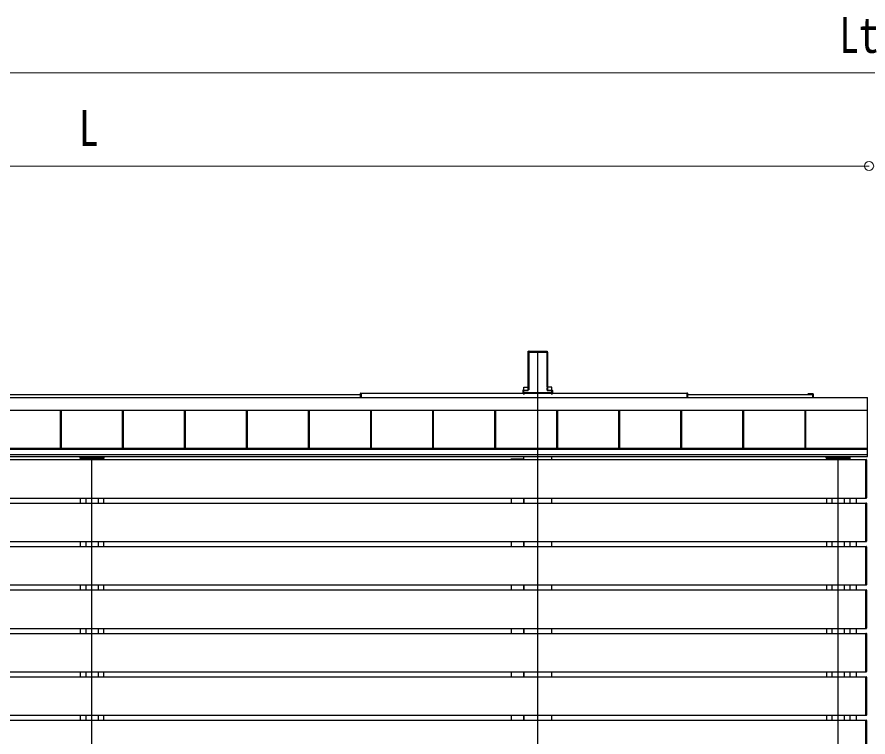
# Model space of a CAD drawing. Units: millimetres, scale not verified. Extents: x -14718 to 14718, y -10397 to 10401.
# Drawn here: x -5918 to -3175, y -3735 to -1415 of the extents above; entities that cross this region are included whole.
import ezdxf
from ezdxf.enums import TextEntityAlignment as Align

# ---------------------------------------------------------------- set-up
doc = ezdxf.new("R2010")
doc.units = ezdxf.units.MM
doc.header["$LTSCALE"] = 50
for name, color, linetype in [('0-4_YKK_12', 2, 'Continuous'), ('0-5_YKK_13', 4, 'Continuous'), ('0-6_YKK_A1', 4, 'Continuous')]:
    doc.layers.add(name, color=color, linetype=linetype)
doc.layers.add('0-7_YKK_D', color=6, linetype='Continuous', lineweight=18)
doc.styles.add('ＭＳ ゴシック', font='')
doc.styles.get('ＭＳ ゴシック').set_extended_font_data('MS Gothic')

msp = doc.modelspace()

# ---------------------------------------------------------------- linework, layer by layer
at = {"layer": '0-4_YKK_12'}
for p, q in [((-4239.33, -6081.6), (-4239.33, -2493.01)), ((-5676.33, -6081.6), (-5676.32, -2834.1)), ((-3271.33, -6081.6), (-3271.32, -2834.1))]:
    msp.add_line(p, q, dxfattribs=at)
at = {"layer": '0-5_YKK_13'}
for p, q in [((-3181.83, -2964.6), (-3181.83, -2842.6)), ((-3179.33, -2842.39), (-3179.33, -2842.69)), ((-3179.33, -2842.69), (-3179.33, -2964.51)), ((-3181.83, -2965.9), (-3181.83, -2964.6)), ((-3180.27, -2965.8), (-3181.83, -2965.9)), ((-3181.83, -3104.6), (-3181.83, -2982.6)), ((-3179.33, -2964.51), (-3179.33, -2964.81)), ((-3179.33, -2982.39), (-3179.33, -2982.69)), ((-3179.33, -2982.69), (-3179.33, -3104.51)), ((-3181.83, -3105.9), (-3181.83, -3104.6)), ((-3180.27, -3105.8), (-3181.83, -3105.9)), ((-3181.83, -3244.6), (-3181.83, -3122.6)), ((-3179.33, -3104.51), (-3179.33, -3104.81)), ((-3179.33, -3122.39), (-3179.33, -3122.69)), ((-3179.33, -3122.69), (-3179.33, -3244.51)), ((-3181.83, -3245.9), (-3181.83, -3244.6)), ((-3180.27, -3245.8), (-3181.83, -3245.9)), ((-3181.83, -3384.6), (-3181.83, -3262.6)), ((-3179.33, -3244.51), (-3179.33, -3244.81)), ((-3179.33, -3262.39), (-3179.33, -3262.69)), ((-3179.33, -3262.69), (-3179.33, -3384.51)), ((-3181.83, -3385.9), (-3181.83, -3384.6)), ((-3180.27, -3385.8), (-3181.83, -3385.9)), ((-3179.33, -3384.51), (-3179.33, -3384.81)), ((-3181.83, -3524.6), (-3181.83, -3402.6)), ((-3179.33, -3402.39), (-3179.33, -3402.69)), ((-3179.33, -3402.69), (-3179.33, -3524.51)), ((-3181.83, -3525.9), (-3181.83, -3524.6)), ((-3180.27, -3525.8), (-3181.83, -3525.9)), ((-3179.33, -3524.51), (-3179.33, -3524.81)), ((-3181.83, -3664.6), (-3181.83, -3542.6)), ((-3179.33, -3542.39), (-3179.33, -3542.69)), ((-3179.33, -3542.69), (-3179.33, -3664.51)), ((-3181.83, -3665.9), (-3181.83, -3664.6)), ((-3180.27, -3665.8), (-3181.83, -3665.9)), ((-3179.33, -3664.51), (-3179.33, -3664.81)), ((-3181.83, -3804.6), (-3181.83, -3682.6)), ((-3179.33, -3682.39), (-3179.33, -3682.69)), ((-3179.33, -3682.69), (-3179.33, -3804.51))]:
    msp.add_line(p, q, dxfattribs=at)
for points in [[(-3181.83, -2842.6), (-3181.83, -2841.3), (-3180.27, -2841.4)], [(-3181.83, -2982.6), (-3181.83, -2981.3), (-3180.27, -2981.4)], [(-3181.83, -3122.6), (-3181.83, -3121.3), (-3180.27, -3121.4)], [(-3181.83, -3262.6), (-3181.83, -3261.3), (-3180.27, -3261.4)], [(-3181.83, -3402.6), (-3181.83, -3401.3), (-3180.27, -3401.4)], [(-3181.83, -3542.6), (-3181.83, -3541.3), (-3180.27, -3541.4)], [(-3181.83, -3682.6), (-3181.83, -3681.3), (-3180.27, -3681.4)]]:
    msp.add_lwpolyline(points, dxfattribs=at)
for centre, start, end in [((-3180.33, -2842.39), 0, 86.5), ((-3180.33, -2964.81), 273.5, 0), ((-3180.33, -2982.39), 0, 86.5), ((-3180.33, -3104.81), 273.5, 0), ((-3180.33, -3122.39), 0, 86.5), ((-3180.33, -3244.81), 273.5, 0), ((-3180.33, -3262.39), 0, 86.5), ((-3180.33, -3384.81), 273.5, 0), ((-3180.33, -3402.39), 0, 86.5), ((-3180.33, -3524.81), 273.5, 0), ((-3180.33, -3542.39), 0, 86.5), ((-3180.33, -3664.81), 273.5, 0), ((-3180.33, -3682.39), 0, 86.5)]:
    msp.add_arc(centre, 1, start, end, dxfattribs=at)
at = {"layer": '0-6_YKK_A1'}
for p, q in [((-4270.22, -2492.51), (-4270.56, -2498.01)), ((-4269.78, -2492.98), (-4270.22, -2492.51)), ((-4269.72, -2492.04), (-4267.68, -2492.04)), ((-4269.72, -2492.04), (-4269.28, -2492.51)), ((-4269.7, -2608.98), (-4269.7, -2493.86)), ((-4269.2, -2493.54), (-4269.2, -2608.66)), ((-4267.37, -2492.37), (-4267.68, -2492.04)), ((-4267.37, -2492.37), (-4211.29, -2492.37)), ((-4266.83, -2495.51), (-4211.83, -2495.51)), ((-4266.83, -2616.87), (-4266.83, -2495.51)), ((-4211.29, -2492.37), (-4210.98, -2492.04)), ((-4210.98, -2492.04), (-4208.94, -2492.04)), ((-4209.45, -2608.66), (-4209.45, -2493.54)), ((-4209.38, -2492.51), (-4208.94, -2492.04)), ((-4208.96, -2493.86), (-4208.96, -2608.98)), ((-4208.44, -2492.51), (-4208.88, -2492.98)), ((-4208.44, -2492.51), (-4208.09, -2498.01)), ((-4270.58, -2498.36), (-4270.58, -2615.03)), ((-4208.08, -2498.36), (-4208.08, -2615.03)), ((-6555.79, -2631.96), (-4810.79, -2631.96)), ((-4810.79, -2641.95), (-4810.79, -2628.45)), ((-4808.29, -2627.86), (-3758.29, -2627.86)), ((-4808.29, -2627.86), (-4808.29, -2641.95)), ((-4287.2, -2625.78), (-4287.2, -2626.28)), ((-4287.2, -2626.28), (-4286.73, -2626.28)), ((-4286.73, -2625.78), (-4286.73, -2618.9)), ((-4284.74, -2625.78), (-4286.73, -2625.78)), ((-4286.73, -2625.78), (-4286.73, -2626.28)), ((-4284.74, -2626.28), (-4286.73, -2626.28)), ((-4286.7, -2617.94), (-4271.69, -2617.94)), ((-4284.74, -2618.99), (-4284.74, -2625.78)), ((-4271.16, -2618.99), (-4284.74, -2618.99)), ((-4284.74, -2625.78), (-4193.92, -2625.78)), ((-4284.74, -2626.28), (-4193.92, -2626.28)), ((-4284.73, -2625.78), (-4284.73, -2626.28)), ((-4284.53, -2608.6), (-4270.58, -2608.6)), ((-4284.53, -2617.94), (-4284.53, -2608.6)), ((-4284.53, -2631.96), (-4284.53, -2626.28)), ((-4284.33, -2626.28), (-4284.33, -2631.96)), ((-4283.33, -2625.94), (-4195.33, -2625.94)), ((-4270.59, -2615.39), (-4270.69, -2617)), ((-4270.17, -2617.55), (-4269.79, -2611.46)), ((-4269.29, -2611.49), (-4269.67, -2617.58)), ((-4208.99, -2617.58), (-4209.36, -2611.49)), ((-4208.87, -2611.46), (-4208.49, -2617.55)), ((-4194.13, -2608.6), (-4208.08, -2608.6)), ((-4208.06, -2615.39), (-4207.96, -2617)), ((-4207.49, -2618.49), (-4193.92, -2618.49)), ((-4193.92, -2618.99), (-4207.49, -2618.99)), ((-4206.97, -2617.94), (-4191.96, -2617.94)), ((-4194.33, -2626.28), (-4194.33, -2631.96)), ((-4194.13, -2617.94), (-4194.13, -2608.6)), ((-4194.13, -2631.96), (-4194.13, -2626.28)), ((-4193.92, -2618.49), (-4193.92, -2618.99)), ((-4193.92, -2625.78), (-4193.92, -2618.99)), ((-4191.92, -2625.78), (-4193.92, -2625.78)), ((-4193.92, -2625.78), (-4193.92, -2626.28)), ((-4191.92, -2626.28), (-4193.92, -2626.28)), ((-4191.92, -2618.9), (-4191.92, -2625.78)), ((-4191.92, -2625.78), (-4191.92, -2626.28)), ((-4191.46, -2626.28), (-4191.92, -2626.28)), ((-4191.46, -2625.78), (-4191.46, -2626.28)), ((-3758.29, -2627.86), (-3758.29, -2641.95)), ((-3755.79, -2641.95), (-3755.79, -2628.45)), ((-3755.79, -2631.96), (-3367.08, -2631.96)), ((-3361.79, -2629.46), (-3367.08, -2629.46)), ((-3367.08, -2631.96), (-3353.63, -2631.96)), ((-3353.33, -2629.46), (-3360.87, -2629.46)), ((-3353.33, -2632.26), (-3353.33, -2641.93)), ((-3350.83, -2641.93), (-3350.83, -2631.96)), ((-8174.83, -2641.93), (-3176.13, -2641.93)), ((-3176.33, -2831.57), (-3176.33, -2641.93)), ((-3176.13, -2831.57), (-3176.13, -2641.93)), ((-8174.83, -2681.87), (-3176.13, -2681.87)), ((-8174.83, -2682.11), (-3176.13, -2682.11)), ((-5777.83, -2804.3), (-5777.83, -2682.11)), ((-5775.23, -2804.3), (-5775.23, -2682.11)), ((-5774.83, -2804.3), (-5774.83, -2682.11)), ((-5577.83, -2804.3), (-5577.83, -2682.11)), ((-5575.23, -2804.3), (-5575.23, -2682.11)), ((-5574.83, -2804.3), (-5574.83, -2682.11)), ((-5377.83, -2804.3), (-5377.83, -2682.11)), ((-5375.23, -2804.3), (-5375.23, -2682.11)), ((-5374.83, -2804.3), (-5374.83, -2682.11)), ((-5177.83, -2804.3), (-5177.83, -2682.11)), ((-5177.83, -2804.3), (-5177.83, -2682.11)), ((-5175.23, -2804.3), (-5175.23, -2682.11)), ((-5175.23, -2804.3), (-5175.23, -2682.11)), ((-5174.83, -2804.3), (-5174.83, -2682.11)), ((-4977.83, -2804.3), (-4977.83, -2682.11)), ((-4975.23, -2804.3), (-4975.23, -2682.11)), ((-4974.83, -2804.3), (-4974.83, -2682.11)), ((-4777.83, -2804.3), (-4777.83, -2682.11)), ((-4775.23, -2804.3), (-4775.23, -2682.11)), ((-4774.83, -2804.3), (-4774.83, -2682.11)), ((-4577.83, -2804.3), (-4577.83, -2682.11)), ((-4575.23, -2804.3), (-4575.23, -2682.11)), ((-4574.83, -2804.3), (-4574.83, -2682.11)), ((-4377.83, -2804.3), (-4377.83, -2682.11)), ((-4375.23, -2804.3), (-4375.23, -2682.11)), ((-4374.83, -2804.3), (-4374.83, -2682.11)), ((-4177.83, -2804.3), (-4177.83, -2682.11)), ((-4175.23, -2804.3), (-4175.23, -2682.11)), ((-4174.83, -2804.3), (-4174.83, -2682.11)), ((-3977.83, -2804.3), (-3977.83, -2682.11)), ((-3975.23, -2804.3), (-3975.23, -2682.11)), ((-3974.83, -2804.3), (-3974.83, -2682.11)), ((-3777.83, -2804.3), (-3777.83, -2682.11)), ((-3775.23, -2804.3), (-3775.23, -2682.11)), ((-3774.83, -2804.3), (-3774.83, -2682.11)), ((-3577.83, -2804.3), (-3577.83, -2682.11)), ((-3575.23, -2804.3), (-3575.23, -2682.11)), ((-3574.83, -2804.3), (-3574.83, -2682.11)), ((-3377.83, -2804.3), (-3377.83, -2682.11)), ((-3375.23, -2804.3), (-3375.23, -2682.11)), ((-3374.83, -2804.3), (-3374.83, -2682.11)), ((-8172.83, -2804.3), (-3176.13, -2804.3)), ((-8172.83, -2806.31), (-3176.13, -2806.31)), ((-8172.83, -2808.11), (-3176.13, -2808.11)), ((-8172.83, -2808.11), (-3176.13, -2808.11)), ((-8172.83, -2825.08), (-3176.13, -2825.08)), ((-8172.83, -2831.57), (-3176.13, -2831.57)), ((-8170.83, -2841.6), (-3181.83, -2841.6)), ((-5714.32, -2836.6), (-5714.24, -2835.05)), ((-5714.32, -2836.6), (-5638.32, -2836.6)), ((-5713.83, -2836.6), (-5713.83, -2841.6)), ((-5713.83, -2836.6), (-5638.83, -2836.6)), ((-5713.24, -2834.1), (-5639.4, -2834.1)), ((-5655.83, -2841.6), (-5696.83, -2841.6)), ((-5696.33, -2841.6), (-5656.33, -2841.6)), ((-5655.83, -2841.6), (-5655.83, -2839.6)), ((-5638.83, -2836.6), (-5638.83, -2841.6)), ((-5638.4, -2835.05), (-5638.32, -2836.6)), ((-4284.03, -2841.6), (-4325.03, -2841.6)), ((-4324.53, -2841.6), (-4284.53, -2841.6)), ((-4284.53, -2841.6), (-4284.53, -2831.57)), ((-4284.03, -2841.6), (-4284.03, -2839.6)), ((-4194.13, -2841.6), (-4194.13, -2831.57)), ((-3309.32, -2836.6), (-3309.24, -2835.05)), ((-3309.32, -2836.6), (-3233.32, -2836.6)), ((-3308.83, -2836.6), (-3308.83, -2841.6)), ((-3308.83, -2836.6), (-3233.83, -2836.6)), ((-3308.24, -2834.1), (-3234.4, -2834.1)), ((-3250.83, -2841.6), (-3291.83, -2841.6)), ((-3291.33, -2841.6), (-3251.33, -2841.6)), ((-3250.83, -2841.6), (-3250.83, -2839.6)), ((-3233.83, -2836.6), (-3233.83, -2841.6)), ((-3233.4, -2835.05), (-3233.32, -2836.6)), ((-3184.63, -2841.6), (-3183.63, -2841.6)), ((-3183.63, -2841.6), (-3182.63, -2841.6)), ((-3181.83, -2841.6), (-3181.83, -2965.6)), ((-8170.83, -2965.6), (-3181.83, -2965.6)), ((-8170.83, -2981.6), (-3181.83, -2981.6)), ((-5713.83, -2965.6), (-5713.83, -2981.6)), ((-5696.33, -2965.6), (-5696.33, -2981.6)), ((-5656.33, -2965.6), (-5656.33, -2981.6)), ((-5638.83, -2965.6), (-5638.83, -2981.6)), ((-4324.53, -2965.6), (-4324.53, -2981.6)), ((-4284.53, -2981.6), (-4284.53, -2965.6)), ((-4284.53, -2965.6), (-4284.53, -2981.6)), ((-4194.13, -2981.6), (-4194.13, -2965.6)), ((-3308.83, -2965.6), (-3308.83, -2981.6)), ((-3291.33, -2965.6), (-3291.33, -2981.6)), ((-3251.33, -2965.6), (-3251.33, -2981.6)), ((-3233.83, -2965.6), (-3233.83, -2981.6)), ((-3211.33, -2981.6), (-3211.33, -2965.6)), ((-3181.83, -2981.6), (-3181.83, -3105.6)), ((-8170.83, -3105.6), (-3181.83, -3105.6)), ((-8170.83, -3121.6), (-3181.83, -3121.6)), ((-5713.83, -3105.6), (-5713.83, -3121.6)), ((-5696.33, -3105.6), (-5696.33, -3121.6)), ((-5656.33, -3105.6), (-5656.33, -3121.6)), ((-5638.83, -3105.6), (-5638.83, -3121.6)), ((-4324.53, -3105.6), (-4324.53, -3121.6)), ((-4284.53, -3121.6), (-4284.53, -3105.6)), ((-4284.53, -3105.6), (-4284.53, -3121.6)), ((-4194.13, -3121.6), (-4194.13, -3105.6)), ((-3308.83, -3105.6), (-3308.83, -3121.6)), ((-3291.33, -3105.6), (-3291.33, -3121.6)), ((-3251.33, -3105.6), (-3251.33, -3121.6)), ((-3233.83, -3105.6), (-3233.83, -3121.6)), ((-3211.33, -3121.6), (-3211.33, -3105.6)), ((-3181.83, -3121.6), (-3181.83, -3245.6)), ((-8170.83, -3245.6), (-3181.83, -3245.6)), ((-8170.83, -3261.6), (-3181.83, -3261.6)), ((-5713.83, -3245.6), (-5713.83, -3261.6)), ((-5696.33, -3245.6), (-5696.33, -3261.6)), ((-5656.33, -3245.6), (-5656.33, -3261.6)), ((-5638.83, -3245.6), (-5638.83, -3261.6)), ((-4324.53, -3245.6), (-4324.53, -3261.6)), ((-4284.53, -3261.6), (-4284.53, -3245.6)), ((-4284.53, -3245.6), (-4284.53, -3261.6)), ((-4194.13, -3261.6), (-4194.13, -3245.6)), ((-3308.83, -3245.6), (-3308.83, -3261.6)), ((-3291.33, -3245.6), (-3291.33, -3261.6)), ((-3251.33, -3245.6), (-3251.33, -3261.6)), ((-3233.83, -3245.6), (-3233.83, -3261.6)), ((-3211.33, -3261.6), (-3211.33, -3245.6)), ((-3181.83, -3261.6), (-3181.83, -3385.6)), ((-8170.83, -3385.6), (-3181.83, -3385.6)), ((-5713.83, -3385.6), (-5713.83, -3401.6)), ((-5696.33, -3385.6), (-5696.33, -3401.6)), ((-5656.33, -3385.6), (-5656.33, -3401.6)), ((-5638.83, -3385.6), (-5638.83, -3401.6)), ((-4324.53, -3385.6), (-4324.53, -3401.6)), ((-4284.53, -3401.6), (-4284.53, -3385.6)), ((-4284.53, -3385.6), (-4284.53, -3401.6)), ((-4194.13, -3401.6), (-4194.13, -3385.6)), ((-3308.83, -3385.6), (-3308.83, -3401.6)), ((-3291.33, -3385.6), (-3291.33, -3401.6)), ((-3251.33, -3385.6), (-3251.33, -3401.6)), ((-3233.83, -3385.6), (-3233.83, -3401.6)), ((-3211.33, -3401.6), (-3211.33, -3385.6)), ((-8170.83, -3401.6), (-3181.83, -3401.6)), ((-3181.83, -3401.6), (-3181.83, -3525.6)), ((-8170.83, -3525.6), (-3181.83, -3525.6)), ((-5713.83, -3525.6), (-5713.83, -3541.6)), ((-5696.33, -3525.6), (-5696.33, -3541.6)), ((-5656.33, -3525.6), (-5656.33, -3541.6)), ((-5638.83, -3525.6), (-5638.83, -3541.6)), ((-4324.53, -3525.6), (-4324.53, -3541.6)), ((-4284.53, -3541.6), (-4284.53, -3525.6)), ((-4284.53, -3525.6), (-4284.53, -3541.6)), ((-4194.13, -3541.6), (-4194.13, -3525.6)), ((-3308.83, -3525.6), (-3308.83, -3541.6)), ((-3291.33, -3525.6), (-3291.33, -3541.6)), ((-3251.33, -3525.6), (-3251.33, -3541.6)), ((-3233.83, -3525.6), (-3233.83, -3541.6)), ((-3211.33, -3541.6), (-3211.33, -3525.6)), ((-8170.83, -3541.6), (-3181.83, -3541.6)), ((-3181.83, -3541.6), (-3181.83, -3665.6)), ((-8170.83, -3665.6), (-3181.83, -3665.6)), ((-5713.83, -3665.6), (-5713.83, -3681.6)), ((-5696.33, -3665.6), (-5696.33, -3681.6)), ((-5656.33, -3665.6), (-5656.33, -3681.6)), ((-5638.83, -3665.6), (-5638.83, -3681.6)), ((-4324.53, -3665.6), (-4324.53, -3681.6)), ((-4284.53, -3681.6), (-4284.53, -3665.6)), ((-4284.53, -3665.6), (-4284.53, -3681.6)), ((-4194.13, -3681.6), (-4194.13, -3665.6)), ((-3308.83, -3665.6), (-3308.83, -3681.6)), ((-3291.33, -3665.6), (-3291.33, -3681.6)), ((-3251.33, -3665.6), (-3251.33, -3681.6)), ((-3233.83, -3665.6), (-3233.83, -3681.6)), ((-3211.33, -3681.6), (-3211.33, -3665.6)), ((-8170.83, -3681.6), (-3181.83, -3681.6)), ((-3181.83, -3681.6), (-3181.83, -3805.6))]:
    msp.add_line(p, q, dxfattribs=at)
for points in [[(-4809.86, -2627.45), (-4808.29, -2627.36), (-4808.29, -2628.35), (-4808.29, -2641.95)], [(-4287.2, -2618.43), (-4287.2, -2625.78), (-4286.73, -2625.78)], [(-4284.74, -2618.99), (-4284.74, -2618.49), (-4271.16, -2618.49)], [(-4191.46, -2618.43), (-4191.46, -2625.78), (-4191.92, -2625.78)], [(-3756.73, -2627.45), (-3758.29, -2627.36), (-3758.29, -2628.35), (-3758.29, -2641.95)], [(-5696.83, -2841.6), (-5696.83, -2839.6), (-5655.83, -2839.6)], [(-4325.03, -2841.6), (-4325.03, -2839.6), (-4284.03, -2839.6)], [(-3291.83, -2841.6), (-3291.83, -2839.6), (-3250.83, -2839.6)], [(-3213.63, -2841.6), (-3212.63, -2841.6), (-3184.63, -2841.6)]]:
    msp.add_lwpolyline(points, dxfattribs=at)
for centre, radius, start, end in [((-4809.79, -2628.45), 1, 93.5, 180), ((-4286.23, -2618.9), 0.501, 90.24971, 179.75029), ((-4192.42, -2618.9), 0.501, 0.24971, 89.75029), ((-3756.79, -2628.45), 1, 0, 86.5), ((-3367.08, -2630.71), 1.25, 90, 270), ((-3361.79, -2629.66), 0.2, 23.57818, 90), ((-3361.33, -2629.46), 0.3, 203.57818, 336.42182), ((-3360.87, -2629.66), 0.2, 90, 156.42182), ((-3353.63, -2632.26), 0.3, 0, 90), ((-3353.33, -2631.96), 2.5, 0, 90), ((-5713.24, -2835.1), 1, 90, 177), ((-5639.4, -2835.1), 1, 3, 90), ((-3308.24, -2835.1), 1, 90, 177), ((-3234.4, -2835.1), 1, 3, 90)]:
    msp.add_arc(centre, radius, start, end, dxfattribs=at)
for centre, major_axis, ratio, start_param, end_param in [((-4269.72, -2492.54), (0.346, -0.364), 0.996462, 2.3838095, 3.8892836), ((-4270, -2496.01), (0.22, 3.04), 0.070684, 5.5043854, 6.2286971), ((-4269.51, -2496.04), (0.22, 3.54), 0.060877, 5.5025319, 6.2268436), ((-4209.15, -2496.04), (-0.22, 3.54), 0.060877, 0.0563417, 0.7806534), ((-4208.65, -2496.01), (-0.22, 3.04), 0.070684, 0.0544883, 0.7787999), ((-4208.94, -2492.54), (-0.346, -0.364), 0.996462, 2.3939017, 3.8993758), ((-4270.53, -2498.01), (0.031, 0.5), 0.061627, 1.5746234, 2.3600215), ((-4208.12, -2498.01), (-0.031, 0.5), 0.061627, 3.9231638, 4.7085619), ((-4286.7, -2618.44), (0.355, -0.355), 0.99628, 2.358058, 3.9251274), ((-4284.74, -2618.89), (2, 0), 0.045872, 3.2026792, 4.712389), ((-4284.74, -2618.4), (1.5, 0), 0.061163, 3.2026792, 4.712389), ((-4271.69, -2616.93), (0.691, -0.728), 0.996462, 5.5254021, 7.0308762), ((-4271.17, -2617.48), (-0.693, 0.73), 0.992955, 2.3838095, 3.8892836), ((-4271.17, -2617.48), (1.04, -1.09), 0.996462, 5.5254021, 7.0308762), ((-4270.62, -2615.39), (0.031, 0.5), 0.061627, 4.716216, 5.5016142), ((-4270, -2611.46), (0.22, 3.5), 0.061627, 4.716216, 5.5016142), ((-4269.51, -2611.49), (0.22, 4), 0.053972, 4.7153191, 5.5007173), ((-4209.15, -2611.49), (-0.22, 4), 0.053972, 0.782468, 1.5678662), ((-4207.49, -2617.48), (-1.04, -1.09), 0.996462, 5.5354944, 7.0409685), ((-4208.65, -2611.46), (-0.22, 3.5), 0.061627, 0.7815711, 1.5669693), ((-4207.49, -2617.48), (0.693, 0.73), 0.992955, 2.3939017, 3.8993758), ((-4208.03, -2615.39), (-0.031, 0.5), 0.061627, 0.7815711, 1.5669693), ((-4206.96, -2616.93), (-0.691, -0.728), 0.996462, 5.5354944, 7.0409685), ((-4193.92, -2618.4), (1.5, 0), 0.061163, 4.712389, 6.2220988), ((-4193.92, -2618.89), (2, 0), 0.045872, 4.712389, 6.2220988), ((-4191.96, -2618.44), (-0.355, -0.355), 0.99628, 2.358058, 3.9251274)]:
    msp.add_ellipse(centre, major_axis=major_axis, ratio=ratio, start_param=start_param, end_param=end_param, dxfattribs=at)
at = {"layer": '0-7_YKK_D', "color": 1}
msp.add_line((-8006.33, -1595.51), (1656.67, -1595.51), dxfattribs=at)
at = {"layer": '0-7_YKK_D'}
msp.add_line((-3171.33, -1895.51), (-8181.33, -1895.51), dxfattribs=at)
msp.add_circle((-3171.33, -1895.51), 14.88, dxfattribs=at)
msp.add_circle((-3171.33, -1895.51), 14.88, dxfattribs=at)

# ---------------------------------------------------------------- texts
at = {"layer": '0-7_YKK_D', "color": 1, "style": 'ＭＳ ゴシック', "width": 0.8}
msp.add_text('Lt', height=115.5, dxfattribs=at).set_placement((-3267.23, -1565.51), align=Align.BOTTOM_LEFT)
at = {"layer": '0-7_YKK_D', "style": 'ＭＳ ゴシック', "width": 0.8}
msp.add_text('L', height=115.5, dxfattribs=at).set_placement((-5718.33, -1865.51), align=Align.BOTTOM_LEFT)

doc.saveas('drawing.dxf')
